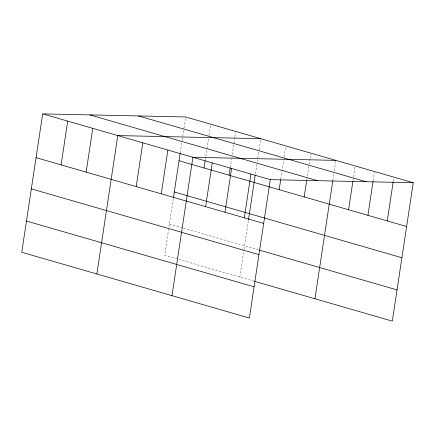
<?xml version="1.0" encoding="UTF-8"?>
<svg xmlns="http://www.w3.org/2000/svg" width="435" height="435" viewBox="0 0 435 435"><rect width="100%" height="100%" fill="white"/><g stroke="black" fill="none" stroke-linecap="round" stroke-linejoin="round"><path stroke-width="0.33" stroke-dasharray="2.17 1.63" d="M173.277 198.675L164.707 255.361L253.942 281.146M180.22 152.794L182.026 140.853M182.124 140.19L183.831 128.912M183.929 128.249L185.435 118.298M205.255 160.026L208.566 138.134M208.969 135.481L210.573 124.872M230.294 167.257L231.599 158.634M232.198 154.653L234.808 137.411M234.905 136.748L235.612 132.104M239.821 277.062L243.937 249.826M244.04 249.163L248.39 220.376M255.432 173.826L256.835 164.544M257.237 161.891L258.945 150.613M259.042 149.95L260.549 139.999M280.771 179.073L283.68 159.835M284.082 157.182L285.686 146.568M306.811 179.671L309.019 165.077M309.116 164.414L309.921 159.112M310.019 158.449L310.721 153.805M332.851 180.275L333.857 173.641M334.254 170.988L335.662 161.7M353.002 180.558L355.107 166.627M373.148 180.84L374.453 172.216M393.3 181.123L393.8 177.806M169.427 224.139L182.912 228.038M183.554 228.223L258.662 249.924"/><path stroke-width="0.65" d="M42.679 113.878L21.75 252.267L249.364 318.028L270.293 179.639L42.679 113.878L185.636 116.971L413.25 182.733L392.321 321.122L254.584 281.331M61.096 164.892L67.719 121.109M86.135 172.124L92.753 128.347M96.864 273.968L117.793 135.579L260.75 138.673M136.209 186.588L142.832 142.81M161.249 193.825L167.867 150.048M173.38 198.007L180.117 153.457M171.977 295.669L192.906 157.28L335.863 160.374M204.053 167.986L205.157 160.689M205.63 206.647L212.253 162.869M229.087 175.218L230.191 167.921M224.977 212.236L231.599 168.459M244.329 217.826L250.946 174.049M248.494 219.708L255.231 175.153M279.167 189.687L280.667 179.737M304.201 196.919L306.713 180.335M314.929 298.763L332.753 180.938M348.587 209.741L352.899 181.221M367.934 215.33L373.051 181.504M387.28 220.92L393.202 181.786M270.293 179.639L413.25 182.733M138.46 115.949L366.074 181.71M89.855 114.9L317.468 180.655M179.013 160.749L406.627 226.51M174.294 191.971L401.907 257.732M36.061 157.655L263.675 223.416M259.309 250.109L397.041 289.9M31.336 188.877L258.95 254.638M26.47 221.045L254.089 286.806"/></g></svg>
